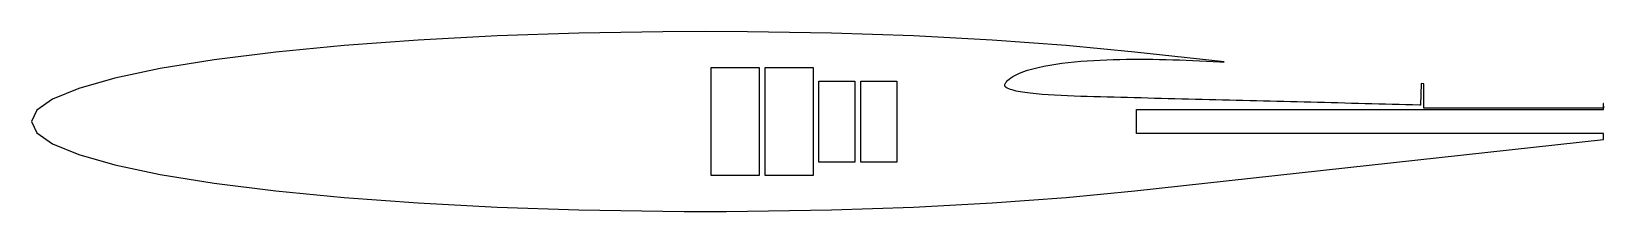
# Model space of a CAD drawing. Header units: metres. Extents: x -162 to 100, y -15 to 15.
import ezdxf

# ---------------------------------------------------------------- set-up
doc = ezdxf.new("R2010")
doc.units = ezdxf.units.M

msp = doc.modelspace()

# ---------------------------------------------------------------- linework, layer by layer
for p, q in [((-97.9002, 13.5724), (-110.281, 12.6649)), ((-84.7644, 14.2658), (-97.9002, 13.5724)), ((-71.0804, 14.7343), (-84.7644, 14.2658)), ((-57.0639, 14.9704), (-71.0804, 14.7343)), ((-50, 15), (-57.0639, 14.9704)), ((-42.9361, 14.9704), (-50, 15)), ((-28.9196, 14.7343), (-42.9361, 14.9704)), ((-15.2356, 14.2658), (-28.9196, 14.7343)), ((-2.09983, 13.5724), (-15.2356, 14.2658)), ((10.2805, 12.6649), (-2.09983, 13.5724)), ((-121.71, 11.5577), (-132.009, 10.2682)), ((-110.281, 12.6649), (-121.71, 11.5577)), ((21.7102, 11.5577), (10.2805, 12.6649)), ((36.6689, 9.92259), (21.7102, 11.5577)), ((-141.014, 8.81678), (-148.585, 7.22631)), ((-132.009, 10.2682), (-141.014, 8.81678)), ((-49, 9), (-41, 9)), ((-49, -9), (-49, 9)), ((-41, 9), (-41, -9)), ((-40, -9), (-40, 9)), ((-40, 9), (-32, 9)), ((-32, 9), (-32, -9)), ((1.78878, 7.73522), (2.35022, 7.99804)), ((2.35022, 7.99804), (2.35053, 7.99819)), ((2.35053, 7.99819), (3.0334, 8.26896)), ((3.0334, 8.26896), (3.03381, 8.26913)), ((3.03381, 8.26913), (3.82016, 8.5338)), ((3.82016, 8.5338), (3.82068, 8.53397)), ((3.82068, 8.53397), (4.68391, 8.78263)), ((4.68391, 8.78263), (4.68451, 8.78281)), ((4.68451, 8.78281), (5.60149, 9.01057)), ((5.60149, 9.01057), (5.60217, 9.01074)), ((5.60217, 9.01074), (6.5572, 9.216)), ((6.5572, 9.216), (6.55794, 9.21616)), ((6.55794, 9.21616), (7.54151, 9.39964)), ((7.54151, 9.39964), (7.54231, 9.39979)), ((7.54231, 9.39979), (8.54812, 9.56231)), ((8.54812, 9.56231), (8.54897, 9.56245)), ((8.54897, 9.56245), (9.57281, 9.70561)), ((9.57281, 9.70561), (9.5737, 9.70573)), ((9.5737, 9.70573), (10.612, 9.83144)), ((10.612, 9.83144), (10.613, 9.83156)), ((10.613, 9.83156), (11.6634, 9.94098)), ((11.6634, 9.94098), (11.6644, 9.94109)), ((11.6644, 9.94109), (12.7248, 10.0356)), ((12.7248, 10.0356), (12.7258, 10.0356)), ((12.7258, 10.0356), (13.7946, 10.1166)), ((13.7946, 10.1166), (13.7956, 10.1167)), ((13.7956, 10.1167), (14.8715, 10.1849)), ((14.8715, 10.1849), (14.8725, 10.185)), ((14.8725, 10.185), (15.9545, 10.2417)), ((15.9545, 10.2417), (15.9555, 10.2417)), ((15.9555, 10.2417), (17.0427, 10.2875)), ((17.0427, 10.2875), (17.0437, 10.2876)), ((17.0437, 10.2876), (18.1353, 10.3236)), ((18.1353, 10.3236), (18.1364, 10.3236)), ((18.1364, 10.3236), (19.2317, 10.3503)), ((19.2317, 10.3503), (19.2328, 10.3504)), ((19.2328, 10.3504), (20.3314, 10.3686)), ((20.3314, 10.3686), (20.3326, 10.3686)), ((20.3326, 10.3686), (21.4342, 10.3787)), ((21.4342, 10.3787), (21.4354, 10.3787)), ((21.4354, 10.3787), (22.5395, 10.3812)), ((22.5395, 10.3812), (22.5407, 10.3812)), ((22.5407, 10.3812), (23.6469, 10.3769)), ((23.6469, 10.3769), (23.6481, 10.3769)), ((23.6481, 10.3769), (24.7563, 10.366)), ((24.7563, 10.366), (24.7575, 10.366)), ((24.7575, 10.366), (25.8674, 10.3488)), ((25.8674, 10.3488), (25.8686, 10.3487)), ((25.8686, 10.3487), (26.9799, 10.3257)), ((26.9799, 10.3257), (26.9811, 10.3257)), ((26.9811, 10.3257), (28.0938, 10.2972)), ((28.0938, 10.2972), (28.095, 10.2972)), ((28.095, 10.2972), (29.2089, 10.2634)), ((29.2089, 10.2634), (29.2101, 10.2634)), ((29.2101, 10.2634), (30.325, 10.2247)), ((30.325, 10.2247), (30.3262, 10.2247)), ((30.3262, 10.2247), (31.442, 10.1814)), ((31.442, 10.1814), (31.4432, 10.1813)), ((31.4432, 10.1813), (32.5598, 10.1336)), ((32.5598, 10.1336), (32.561, 10.1336)), ((32.561, 10.1336), (33.6783, 10.0815)), ((33.6783, 10.0815), (33.6794, 10.0814)), ((33.6794, 10.0814), (34.7974, 10.0253)), ((34.7974, 10.0253), (34.7986, 10.0252)), ((34.7986, 10.0252), (35.917, 9.96535)), ((35.917, 9.96535), (35.9181, 9.96529)), ((35.9181, 9.96529), (36.6689, 9.92259)), ((-154.6, 5.52187), (-158.966, 3.73035)), ((-148.585, 7.22631), (-154.6, 5.52187)), ((-31, -6.75), (-31, 6.75)), ((-31, 6.75), (-25, 6.75)), ((-25, 6.75), (-25, -6.75)), ((-24, 6.75), (-18, 6.75)), ((-24, -6.75), (-24, 6.75)), ((-18, 6.75), (-18, -6.75)), ((0.003673, 5.97157), (0.00743, 6.07644)), ((0.00368, 5.97155), (0.003673, 5.97157)), ((0.033125, 5.87274), (0.00368, 5.97155)), ((0.00743, 6.07644), (0.007431, 6.07646)), ((0.007431, 6.07646), (0.029585, 6.17911)), ((0.029585, 6.17911), (0.02959, 6.17913)), ((0.02959, 6.17913), (0.068013, 6.28086)), ((0.033143, 5.87272), (0.033125, 5.87274)), ((0.121668, 5.76959), (0.033143, 5.87272)), ((0.068013, 6.28086), (0.068023, 6.28088)), ((0.068023, 6.28088), (0.12104, 6.38707)), ((0.068023, 6.28088), (0.068023, 6.28088)), ((0.12104, 6.38707), (0.121056, 6.3871)), ((0.121056, 6.3871), (0.190823, 6.49937)), ((0.121692, 5.76957), (0.121668, 5.76959)), ((0.250167, 5.67083), (0.121692, 5.76957)), ((0.190823, 6.49937), (0.190845, 6.4994)), ((0.190845, 6.4994), (0.282317, 6.62307)), ((0.250201, 5.67081), (0.250167, 5.67083)), ((0.440583, 5.5607), (0.250201, 5.67081)), ((0.282317, 6.62307), (0.282347, 6.62311)), ((0.282347, 6.62311), (0.400868, 6.7599)), ((0.400868, 6.7599), (0.40091, 6.75995)), ((0.40091, 6.75995), (0.553782, 6.91218)), ((0.440622, 5.56068), (0.440583, 5.5607)), ((0.687214, 5.44679), (0.440622, 5.56068)), ((0.553782, 6.91218), (0.55384, 6.91223)), ((0.55384, 6.91223), (0.751796, 7.08282)), ((0.687259, 5.44677), (0.687214, 5.44679)), ((0.997127, 5.33082), (0.687259, 5.44677)), ((0.751796, 7.08282), (0.751876, 7.08288)), ((0.751876, 7.08288), (1.00993, 7.27528)), ((0.997178, 5.3308), (0.997127, 5.33082)), ((1.399, 5.20775), (0.997178, 5.3308)), ((1.00993, 7.27528), (1.01004, 7.27536)), ((1.01004, 7.27536), (1.34769, 7.49244)), ((1.34769, 7.49244), (1.34785, 7.49254)), ((1.34785, 7.49254), (1.78855, 7.7351)), ((1.78855, 7.7351), (1.78878, 7.73522)), ((69.5538, 6.32801), (69.4283, 2.73443)), ((70, 6.27924), (69.5538, 6.32801)), ((70, 2.2), (70, 6.27924)), ((-158.966, 3.73035), (-161.613, 1.88)), ((1.39906, 5.20774), (1.399, 5.20775)), ((1.91745, 5.07805), (1.39906, 5.20774)), ((1.91751, 5.07804), (1.91745, 5.07805)), ((2.57036, 4.94559), (1.91751, 5.07804)), ((2.57042, 4.94558), (2.57036, 4.94559)), ((3.36879, 4.81545), (2.57042, 4.94558)), ((3.36884, 4.81545), (3.36879, 4.81545)), ((4.28502, 4.69533), (3.36884, 4.81545)), ((4.28506, 4.69532), (4.28502, 4.69533)), ((5.24966, 4.59334), (4.28506, 4.69532)), ((5.24969, 4.59334), (5.24966, 4.59334)), ((6.2528, 4.50653), (5.24969, 4.59334)), ((6.25282, 4.50653), (6.2528, 4.50653)), ((7.28662, 4.4319), (6.25282, 4.50653)), ((7.28664, 4.4319), (7.28662, 4.4319)), ((8.34233, 4.36817), (7.28664, 4.4319)), ((8.34235, 4.36817), (8.34233, 4.36817)), ((9.41421, 4.31361), (8.34235, 4.36817)), ((9.41422, 4.31361), (9.41421, 4.31361)), ((10.4984, 4.26632), (9.41422, 4.31361)), ((11.5918, 4.22472), (10.4984, 4.26632)), ((10.4984, 4.26632), (10.4984, 4.26632)), ((12.6921, 4.18753), (11.5918, 4.22472)), ((11.5918, 4.22472), (11.5918, 4.22472)), ((12.6921, 4.18752), (12.6921, 4.18753)), ((13.7976, 4.15374), (12.6921, 4.18752)), ((13.7976, 4.15373), (13.7976, 4.15374)), ((14.9075, 4.12196), (13.7976, 4.15373)), ((14.9076, 4.12196), (14.9075, 4.12196)), ((16.0213, 4.09112), (14.9076, 4.12196)), ((17.1383, 4.06123), (16.0213, 4.09112)), ((16.0213, 4.09112), (16.0213, 4.09112)), ((18.2586, 4.03198), (17.1383, 4.06123)), ((17.1383, 4.06123), (17.1383, 4.06123)), ((19.3818, 4.00336), (18.2586, 4.03198)), ((18.2586, 4.03198), (18.2586, 4.03198)), ((20.5077, 3.97481), (19.3818, 4.00336)), ((19.3818, 4.00336), (19.3818, 4.00336)), ((21.6361, 3.94612), (20.5077, 3.97481)), ((20.5077, 3.97481), (20.5077, 3.97481)), ((22.7665, 3.91753), (21.6361, 3.94612)), ((21.6361, 3.94612), (21.6361, 3.94612)), ((22.7666, 3.91753), (22.7665, 3.91753)), ((23.8986, 3.88882), (22.7666, 3.91753)), ((23.8987, 3.88882), (23.8986, 3.88882)), ((25.0324, 3.86007), (23.8987, 3.88882)), ((25.0325, 3.86007), (25.0324, 3.86007)), ((26.1675, 3.83134), (25.0325, 3.86007)), ((26.1676, 3.83134), (26.1675, 3.83134)), ((27.3034, 3.8025), (26.1676, 3.83134)), ((28.4401, 3.7737), (27.3034, 3.8025)), ((27.3034, 3.8025), (27.3034, 3.8025)), ((29.5769, 3.74485), (28.4401, 3.7737)), ((28.4401, 3.7737), (28.4401, 3.7737)), ((30.7137, 3.716), (29.5769, 3.74485)), ((29.5769, 3.74485), (29.5769, 3.74485)), ((31.8501, 3.68725), (30.7137, 3.716)), ((30.7137, 3.716), (30.7137, 3.716)), ((32.9859, 3.65846), (31.8501, 3.68725)), ((31.8501, 3.68725), (31.8501, 3.68725)), ((32.986, 3.65846), (32.9859, 3.65846)), ((34.1214, 3.62962), (32.986, 3.65846)), ((34.1215, 3.62962), (34.1214, 3.62962)), ((35.2565, 3.60082), (34.1215, 3.62962)), ((36.3913, 3.5721), (35.2565, 3.60082)), ((35.2565, 3.60082), (35.2565, 3.60082)), ((37.5257, 3.54332), (36.3913, 3.5721)), ((36.3913, 3.5721), (36.3913, 3.5721)), ((38.6597, 3.51455), (37.5257, 3.54332)), ((37.5257, 3.54332), (37.5257, 3.54332)), ((38.6598, 3.51455), (38.6597, 3.51455)), ((39.7935, 3.48577), (38.6598, 3.51455)), ((39.7936, 3.48577), (39.7935, 3.48577)), ((40.927, 3.45711), (39.7936, 3.48577)), ((40.9271, 3.4571), (40.927, 3.45711)), ((42.0602, 3.42837), (40.9271, 3.4571)), ((43.193, 3.39956), (42.0602, 3.42837)), ((42.0602, 3.42837), (42.0602, 3.42837)), ((43.1931, 3.39956), (43.193, 3.39956)), ((44.3257, 3.37086), (43.1931, 3.39956)), ((44.3258, 3.37086), (44.3257, 3.37086)), ((45.4583, 3.34214), (44.3258, 3.37086)), ((45.4584, 3.34214), (45.4583, 3.34214)), ((46.591, 3.31343), (45.4584, 3.34214)), ((47.7241, 3.28479), (46.591, 3.31343)), ((46.591, 3.31343), (46.591, 3.31343)), ((47.7242, 3.28479), (47.7241, 3.28479)), ((48.8576, 3.25594), (47.7242, 3.28479)), ((48.8577, 3.25594), (48.8576, 3.25594)), ((49.9913, 3.22725), (48.8577, 3.25594)), ((49.9914, 3.22725), (49.9913, 3.22725)), ((51.125, 3.19853), (49.9914, 3.22725)), ((52.2586, 3.16978), (51.125, 3.19853)), ((51.125, 3.19853), (51.125, 3.19853)), ((52.2587, 3.16978), (52.2586, 3.16978)), ((53.392, 3.14097), (52.2587, 3.16978)), ((53.3921, 3.14097), (53.392, 3.14097)), ((54.5251, 3.1122), (53.3921, 3.14097)), ((54.5252, 3.1122), (54.5251, 3.1122)), ((55.6585, 3.08355), (54.5252, 3.1122)), ((55.6586, 3.08355), (55.6585, 3.08355)), ((56.7918, 3.05479), (55.6586, 3.08355)), ((56.7919, 3.05479), (56.7918, 3.05479)), ((57.9249, 3.02606), (56.7919, 3.05479)), ((57.925, 3.02606), (57.9249, 3.02606)), ((59.0581, 2.99732), (57.925, 3.02606)), ((59.0582, 2.99732), (59.0581, 2.99732)), ((60.1912, 2.96859), (59.0582, 2.99732)), ((60.1913, 2.96858), (60.1912, 2.96859)), ((61.3243, 2.93985), (60.1913, 2.96858)), ((61.3244, 2.93985), (61.3243, 2.93985)), ((62.4575, 2.9111), (61.3244, 2.93985)), ((62.4576, 2.9111), (62.4575, 2.9111)), ((63.5906, 2.88243), (62.4576, 2.9111)), ((63.5907, 2.88243), (63.5906, 2.88243)), ((64.7236, 2.85372), (63.5907, 2.88243)), ((64.7237, 2.85372), (64.7236, 2.85372)), ((65.8566, 2.82491), (64.7237, 2.85372)), ((65.8567, 2.8249), (65.8566, 2.82491)), ((66.9898, 2.79617), (65.8567, 2.8249)), ((66.9899, 2.79617), (66.9898, 2.79617)), ((68.1229, 2.76744), (66.9899, 2.79617)), ((68.123, 2.76744), (68.1229, 2.76744)), ((69.256, 2.7388), (68.123, 2.76744)), ((69.2561, 2.7388), (69.256, 2.7388)), ((69.4283, 2.73443), (69.2561, 2.7388)), ((100, 3), (99.9602, 3.00435)), ((99.9602, 3.00435), (99.9762, 2.2)), ((100, 2), (100, 3)), ((-161.613, 1.88), (-162.5, 0)), ((-162.5, 0), (-161.613, -1.88)), ((22, -2), (22, 2)), ((22, 2), (100, 2)), ((99.9762, 2.2), (70, 2.2)), ((-161.613, -1.88), (-158.966, -3.73035)), ((100, -2), (22, -2)), ((22, -2), (22, -2)), ((100, -3), (100, -2)), ((-158.966, -3.73035), (-154.6, -5.52187)), ((60.8551, -7.27885), (100, -3)), ((-154.6, -5.52187), (-148.585, -7.22631)), ((-148.585, -7.22631), (-141.014, -8.81678)), ((-25, -6.75), (-31, -6.75)), ((-18, -6.75), (-24, -6.75)), ((21.7102, -11.5577), (60.8551, -7.27885)), ((-141.014, -8.81678), (-132.009, -10.2682)), ((-132.009, -10.2682), (-121.71, -11.5577)), ((-41, -9), (-49, -9)), ((-32, -9), (-40, -9)), ((-121.71, -11.5577), (-110.281, -12.6649)), ((-110.281, -12.6649), (-97.9002, -13.5724)), ((-2.09983, -13.5724), (10.2805, -12.6649)), ((10.2805, -12.6649), (21.7102, -11.5577)), ((-97.9002, -13.5724), (-84.7644, -14.2658)), ((-84.7644, -14.2658), (-71.0804, -14.7343)), ((-71.0804, -14.7343), (-57.0639, -14.9704)), ((-57.0639, -14.9704), (-53.532, -14.9852)), ((-53.532, -14.9852), (-50, -15)), ((-50, -15), (-46.468, -14.9852)), ((-46.468, -14.9852), (-42.9361, -14.9704)), ((-42.9361, -14.9704), (-28.9196, -14.7343)), ((-28.9196, -14.7343), (-15.2356, -14.2658)), ((-15.2356, -14.2658), (-2.09983, -13.5724))]:
    msp.add_line(p, q)

doc.saveas('drawing.dxf')
